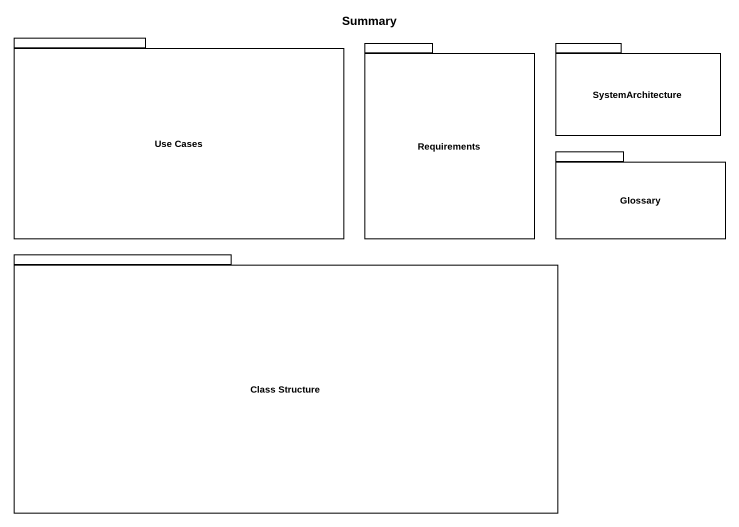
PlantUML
@startuml
title Summary
package "Use Cases" as Use_Cases {
}
package Requirements {
}
package SystemArchitecture {
}
package Glossary {
}
package "Class Structure" as Class_Structure {
}
@enduml
